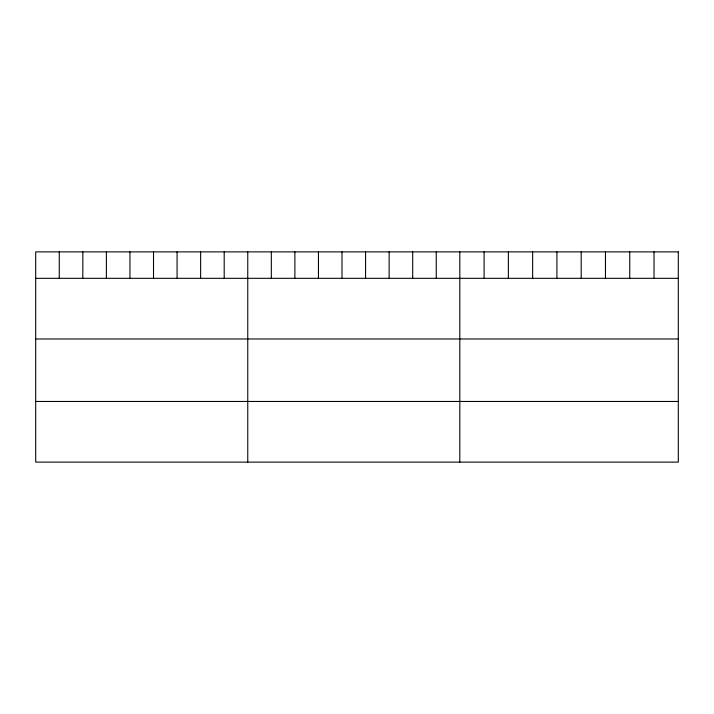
<?xml version="1.0" encoding="UTF-8"?>
<svg xmlns="http://www.w3.org/2000/svg" width="714" height="714" viewBox="0 0 714 714"><rect width="100%" height="100%" fill="white"/><g stroke="black" fill="none" stroke-linecap="round" stroke-linejoin="round"><path stroke-width="1.07" d="M35.7 278.326L678.3 278.326M35.7 338.98L678.3 338.98M35.7 401.464L678.3 401.464M654.024 251.881L654.024 278.326M629.748 251.881L629.748 278.326M605.472 251.881L605.472 278.326M581.196 251.881L581.196 278.326M556.92 251.881L556.92 278.326M532.644 251.881L532.644 278.326M508.368 251.881L508.368 278.326M484.092 251.881L484.092 278.326M459.816 251.881L459.816 462.119M436.254 251.881L436.254 278.326M412.692 251.881L412.692 278.326M389.13 251.881L389.13 278.326M365.568 251.881L365.568 278.326M342.006 251.881L342.006 278.326M318.444 251.881L318.444 278.326M294.882 251.881L294.882 278.326M271.32 251.881L271.32 278.326M247.758 251.881L247.758 462.119M224.196 251.881L224.196 278.326M200.634 251.881L200.634 278.326M177.072 251.881L177.072 278.326M153.51 251.881L153.51 278.326M129.948 251.881L129.948 278.326M106.386 251.881L106.386 278.326M82.824 251.881L82.824 278.326M59.262 251.881L59.262 278.326M678.3 251.881L35.7 251.881L35.7 462.119L678.3 462.119L678.3 251.881"/></g></svg>
